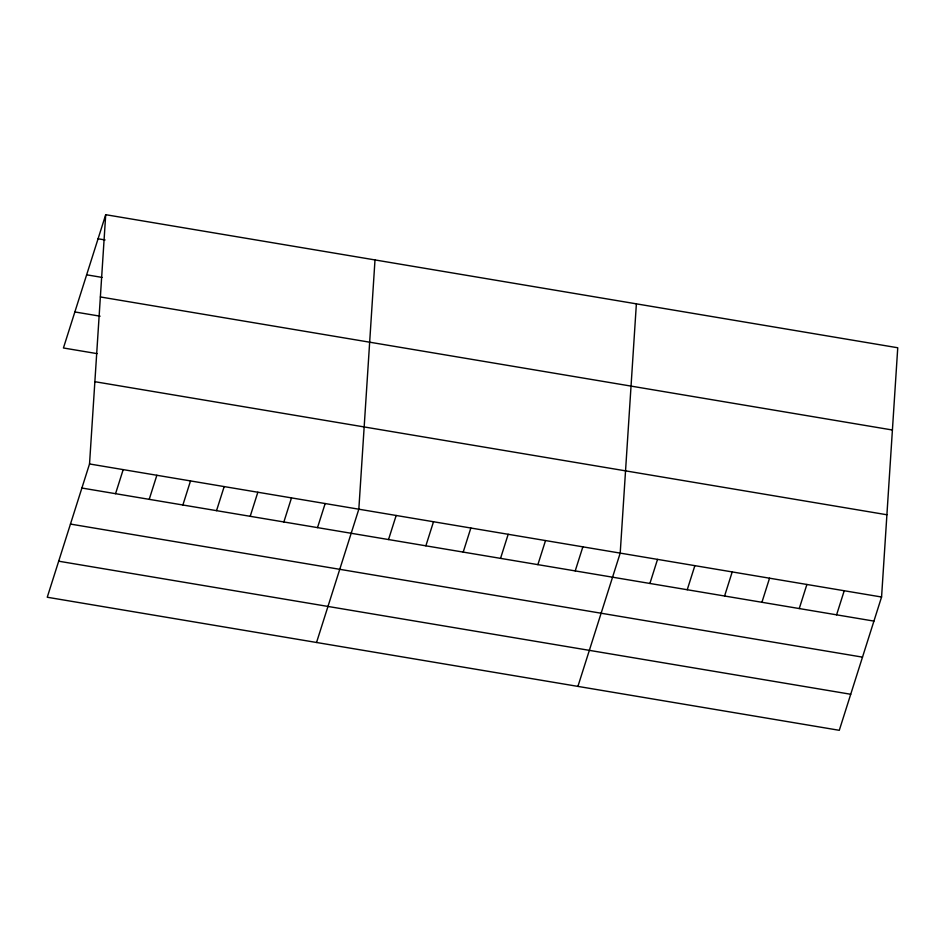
<?xml version="1.0" encoding="UTF-8"?>
<svg xmlns="http://www.w3.org/2000/svg" width="945" height="945" viewBox="0 0 945 945"><rect width="100%" height="100%" fill="white"/><g stroke="black" fill="none" stroke-linecap="round" stroke-linejoin="round"><path stroke-width="1.42" d="M89.527 463.96L105.71 214.692L897.75 347.76L881.567 597.016L839.29 730.308L47.25 597.24L89.527 463.96L881.567 597.016M375 259.934L358.828 509.201L316.54 642.482M636.375 303.853L620.203 553.108L577.915 686.389M105.71 214.692L63.433 347.984L97.087 353.631M115.55 493.692L123.193 469.606M149.215 499.35L156.858 475.264M182.881 504.996L190.512 480.922M216.535 510.654L224.178 486.58M250.201 516.313L257.843 492.227M283.866 521.971L291.497 497.885M317.52 527.617L325.163 503.543M388.525 539.548L396.168 515.474M425.864 545.82L433.507 521.746M463.204 552.093L470.846 528.019M500.543 558.365L508.186 534.291M537.882 564.637L545.525 540.564M575.221 570.91L582.864 546.836M649.9 583.467L657.531 559.381M687.239 589.739L694.87 565.653M724.579 596.011L732.21 571.926M761.918 602.284L769.549 578.198M799.257 608.556L806.888 584.471M836.597 614.829L844.228 590.743M98.067 238.778L105.084 239.959M86.645 274.818L102.072 277.405M100.371 296.954L892.411 430.01M74.856 311.944L100.111 316.185M94.866 381.697L886.906 514.765M81.896 488.033L873.936 621.101M70.462 524.073L862.501 657.141M58.684 561.2L850.724 694.268"/></g></svg>
